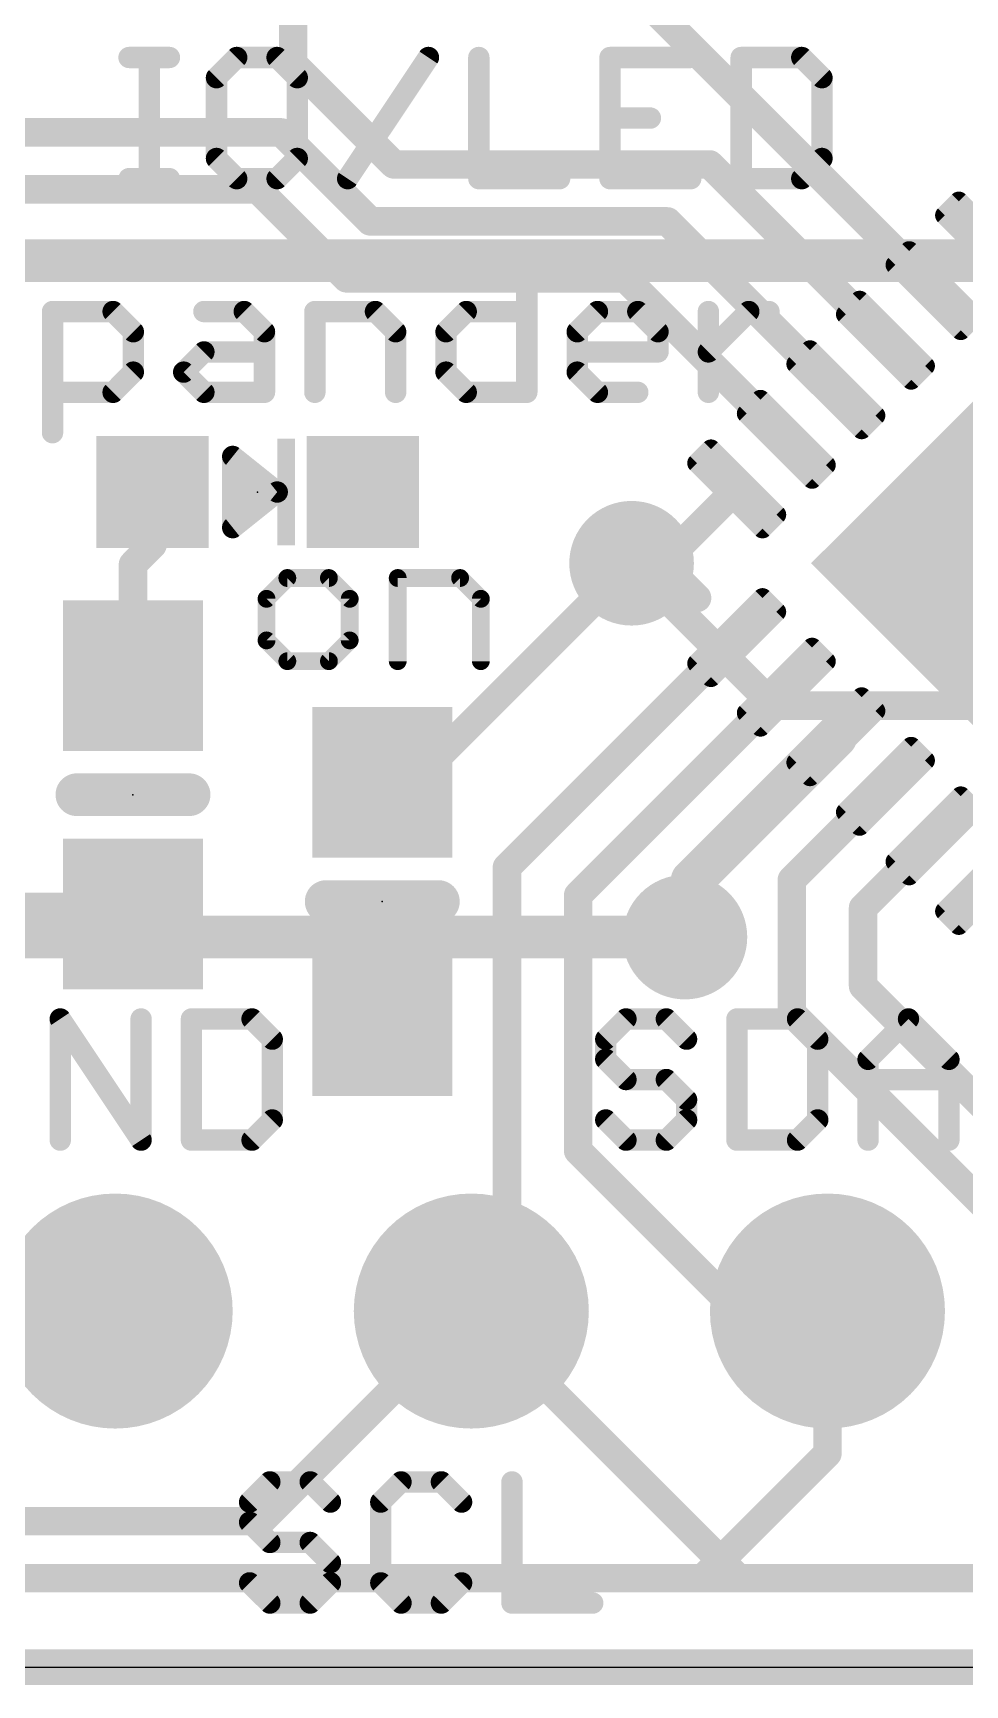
# Model space of a CAD drawing. Extents: x -0.1 to 38.2, y -0.1 to 17.9.
# Drawn here: x 8.3 to 14.95, y -0.13 to 11.66 of the extents above; entities that cross this region are included whole.
import ezdxf

# ---------------------------------------------------------------- set-up
doc = ezdxf.new("R2010")
doc.units = 0
for name, color, linetype in [('1', 12, 'CONTINUOUS'), ('16', 5, 'CONTINUOUS'), ('17', 110, 'CONTINUOUS'), ('18', 110, 'CONTINUOUS'), ('20', 53, 'CONTINUOUS'), ('21', 40, 'CONTINUOUS'), ('23', 40, 'CONTINUOUS')]:
    doc.layers.add(name, color=color, linetype=linetype)

# ---------------------------------------------------------------- blocks, each defined once
blk = doc.blocks.new('RECT')
blk.add_solid([(-0.5, -0.5), (0.5, -0.5), (-0.5, 0.5), (0.5, 0.5)])
blk = doc.blocks.new('RECT128000X44800R50')
at = {"const_width": 0.07}
blk.add_lwpolyline([(0.365, -0.07), (0.365, 0.07, 0.4142), (0.33, 0.105), (-0.33, 0.105, 0.4142), (-0.365, 0.07), (-0.365, -0.07, 0.4142), (-0.33, -0.105), (0.33, -0.105, 0.4142)], format="xyb", close=True, dxfattribs=at)
blk.add_solid([(-0.3475, -0.0875), (0.3475, -0.0875), (-0.3475, 0.0875), (0.3475, 0.0875)])
blk = doc.blocks.new('ROUNDP')
at = {"const_width": 0.5}
blk.add_lwpolyline([(0, -0.25, 1), (0, 0.25, 1), (0, -0.25)], format="xyb", dxfattribs=at)
blk = doc.blocks.new('ROUNDV')
at = {"const_width": 0.5}
blk.add_lwpolyline([(0, -0.25, 1), (0, 0.25, 1), (0, -0.25)], format="xyb", dxfattribs=at)

msp = doc.modelspace()

# ---------------------------------------------------------------- linework, layer by layer
at = {"layer": '1'}
for points, const_width in [([(10.16, 13.97), (10.16, 11.4365)], 0.2032), ([(12.7, 11.8557), (14.7371, 9.8185)], 0.2032), ([(10.16, 11.4365), (10.8777, 10.7188)], 0.2032), ([(8.128, 10.9474), (10.0743, 10.9474)], 0.2032), ([(10.0743, 10.9474), (10.7093, 10.3124)], 0.2032), ([(13.1298, 10.7188), (10.8777, 10.7188)], 0.2032), ([(13.1298, 10.7188), (14.3836, 9.465)], 0.2032), ([(6.8925, 10.541), (9.906, 10.541)], 0.2032), ([(9.906, 10.541), (10.541, 9.906)], 0.2032), ([(12.829, 10.3124), (10.7093, 10.3124)], 0.2032), ([(14.03, 9.1114), (12.829, 10.3124)], 0.2032), ([(10.541, 9.906), (12.5283, 9.906)], 0.2032), ([(12.5283, 9.906), (13.6765, 8.7579)], 0.2032), ([(13.3229, 8.4043), (12.7926, 7.874)], 0.2032), ([(9.156, 8.382), (9.156, 8.0042)], 0.2032), ([(9.156, 8.0042), (9.017, 7.8652)], 0.2032), ([(9.017, 7.073), (9.017, 7.8652)], 0.2032), ([(12.573, 7.874), (11.01, 6.311)], 0.2032), ([(12.7926, 7.874), (12.573, 7.874)], 0.2032), ([(13.3229, 7.3437), (11.684, 5.7048)], 0.2032), ([(13.6765, 6.9901), (12.192, 5.5057)], 0.2032), ([(14.03, 6.6366), (13.0048, 5.6114)], 0.3048), ([(10.795, 6.311), (11.01, 6.311)], 0.2032), ([(14.3836, 6.283), (13.716, 5.6154)], 0.2032), ([(14.7371, 5.9295), (14.224, 5.4163)], 0.2032), ([(11.684, 5.7048), (11.684, 2.794)], 0.2032), ([(13.0048, 5.6114), (13.0048, 5.2588)], 0.3048), ([(13.716, 5.6154), (13.716, 4.6645)], 0.2032), ([(12.192, 5.5057), (12.192, 3.683)], 0.2032), ([(9.017, 5.373), (8.089, 5.373)], 0.3048), ([(14.224, 5.4163), (14.224, 4.8582)], 0.2032), ([(12.9535, 5.2075), (13.0048, 5.2588)], 0.3048), ([(14.224, 4.8582), (15.3992, 3.683)], 0.2032), ([(13.716, 4.6645), (15.8405, 2.54)], 0.2032), ([(13.335, 2.54), (12.192, 3.683)], 0.2032), ([(11.684, 2.794), (11.43, 2.54)], 0.2032), ([(9.9314, 1.0414), (11.43, 2.54)], 0.2032), ([(13.335, 2.54), (13.97, 2.54)], 0.2032), ([(13.97, 1.524), (13.97, 2.54)], 0.2032), ([(13.081, 0.635), (13.97, 1.524)], 0.2032), ([(9.9314, 1.0414), (6.1373, 1.0414)], 0.2032), ([(5.969, 0.635), (13.081, 0.635)], 0.2032), ([(13.081, 0.635), (31.877, 0.635)], 0.2032), ([(38.1, 0), (0, 0)], 0.254)]:
    msp.add_lwpolyline(points, dxfattribs=dict(at, const_width=const_width))
for points, const_width in [([(10.1959, 11.4724, 1), (10.1241, 11.4006)], 0.1016), ([(10.1092, 11.4365, 1), (10.2108, 11.4365)], 0.1016), ([(10.1103, 10.9833, 1), (10.0384, 10.9115)], 0.1016), ([(10.0743, 10.8966, 1), (10.0743, 10.9982)], 0.1016), ([(10.8777, 10.7696, 1), (10.8777, 10.668)], 0.1016), ([(10.8418, 10.6829, 1), (10.9136, 10.7547)], 0.1016), ([(13.1657, 10.7547, 1), (13.0938, 10.6829)], 0.1016), ([(13.1298, 10.668, 1), (13.1298, 10.7696)], 0.1016), ([(9.9419, 10.5769, 1), (9.8701, 10.5051)], 0.1016), ([(9.906, 10.4902, 1), (9.906, 10.5918)], 0.1016), ([(10.7093, 10.3632, 1), (10.7093, 10.2616)], 0.1016), ([(10.6734, 10.2765, 1), (10.7453, 10.3483)], 0.1016), ([(12.865, 10.3483, 1), (12.7931, 10.2765)], 0.1016), ([(12.829, 10.2616, 1), (12.829, 10.3632)], 0.1016), ([(10.541, 9.9568, 1), (10.541, 9.8552)], 0.1016), ([(10.5051, 9.8701, 1), (10.5769, 9.9419)], 0.1016), ([(12.5643, 9.9419, 1), (12.4924, 9.8701)], 0.1016), ([(12.5283, 9.8552, 1), (12.5283, 9.9568)], 0.1016), ([(14.7012, 9.7826, 1), (14.773, 9.8545)], 0.1016), ([(14.3476, 9.4291, 1), (14.4195, 9.5009)], 0.1016), ([(13.9941, 9.0755, 1), (14.0659, 9.1474)], 0.1016), ([(13.6405, 8.722, 1), (13.7124, 8.7938)], 0.1016), ([(13.3588, 8.3684, 1), (13.287, 8.4402)], 0.1016), ([(9.2068, 8.382, 1), (9.1052, 8.382)], 0.1016), ([(9.1052, 8.0042, 1), (9.2068, 8.0042)], 0.1016), ([(9.1919, 7.9683, 1), (9.1201, 8.0401)], 0.1016), ([(9.0678, 7.8652, 1), (8.9662, 7.8652)], 0.1016), ([(8.9811, 7.9011, 1), (9.0529, 7.8293)], 0.1016), ([(12.573, 7.9248, 1), (12.573, 7.8232)], 0.1016), ([(12.6089, 7.8381, 1), (12.5371, 7.9099)], 0.1016), ([(12.7567, 7.9099, 1), (12.8285, 7.8381)], 0.1016), ([(12.7926, 7.8232, 1), (12.7926, 7.9248)], 0.1016), ([(13.3588, 7.3077, 1), (13.287, 7.3796)], 0.1016), ([(8.9662, 7.073, 1), (9.0678, 7.073)], 0.1016), ([(13.7124, 6.9542, 1), (13.6405, 7.026)], 0.1016), ([(14.0839, 6.5827, 1), (13.9761, 6.6904)], 0.1524), ([(10.795, 6.3618, 1), (10.795, 6.2602)], 0.1016), ([(10.9741, 6.3469, 1), (11.0459, 6.2751)], 0.1016), ([(11.01, 6.2602, 1), (11.01, 6.3618)], 0.1016), ([(14.4195, 6.2471, 1), (14.3476, 6.3189)], 0.1016), ([(14.773, 5.8935, 1), (14.7012, 5.9654)], 0.1016), ([(11.7348, 5.7048, 1), (11.6332, 5.7048)], 0.1016), ([(11.6481, 5.7407, 1), (11.7199, 5.6688)], 0.1016), ([(13.081, 5.6114, 1), (12.9286, 5.6114)], 0.1524), ([(12.9509, 5.6652, 1), (13.0587, 5.5575)], 0.1524), ([(13.7668, 5.6154, 1), (13.6652, 5.6154)], 0.1016), ([(13.6801, 5.6514, 1), (13.7519, 5.5795)], 0.1016), ([(12.2428, 5.5057, 1), (12.1412, 5.5057)], 0.1016), ([(12.1561, 5.5416, 1), (12.2279, 5.4697)], 0.1016), ([(9.017, 5.2968, 1), (9.017, 5.4492)], 0.1524), ([(14.2748, 5.4163, 1), (14.1732, 5.4163)], 0.1016), ([(14.1881, 5.4523, 1), (14.2599, 5.3804)], 0.1016), ([(12.8996, 5.2614, 1), (13.0074, 5.1536)], 0.1524), ([(12.9286, 5.2588, 1), (13.081, 5.2588)], 0.1524), ([(13.0587, 5.2049, 1), (12.9509, 5.3127)], 0.1524), ([(14.2599, 4.8941, 1), (14.1881, 4.8223)], 0.1016), ([(14.1732, 4.8582, 1), (14.2748, 4.8582)], 0.1016), ([(13.7519, 4.7004, 1), (13.6801, 4.6285)], 0.1016), ([(13.6652, 4.6645, 1), (13.7668, 4.6645)], 0.1016), ([(12.2279, 3.7189, 1), (12.1561, 3.6471)], 0.1016), ([(12.1412, 3.683, 1), (12.2428, 3.683)], 0.1016), ([(11.6332, 2.794, 1), (11.7348, 2.794)], 0.1016), ([(11.7199, 2.7581, 1), (11.6481, 2.8299)], 0.1016), ([(11.3941, 2.5759, 1), (11.4659, 2.5041)], 0.1016), ([(11.4659, 2.5041, 1), (11.3941, 2.5759)], 0.1016), ([(13.335, 2.5908, 1), (13.335, 2.4892)], 0.1016), ([(13.2991, 2.5041, 1), (13.3709, 2.5759)], 0.1016), ([(14.0208, 2.54, 1), (13.9192, 2.54)], 0.1016), ([(13.97, 2.4892, 1), (13.97, 2.5908)], 0.1016), ([(13.9192, 1.524, 1), (14.0208, 1.524)], 0.1016), ([(14.0059, 1.4881, 1), (13.9341, 1.5599)], 0.1016), ([(9.8955, 1.0773, 1), (9.9673, 1.0055)], 0.1016), ([(9.9314, 0.9906, 1), (9.9314, 1.0922)], 0.1016), ([(13.081, 0.6858, 1), (13.081, 0.5842)], 0.1016), ([(13.0451, 0.6709, 1), (13.1169, 0.5991)], 0.1016), ([(13.081, 0.5842, 1), (13.081, 0.6858)], 0.1016)]:
    msp.add_lwpolyline(points, format="xyb", dxfattribs=dict(at, const_width=const_width))
at = {"layer": '16'}
for points, const_width in [([(22.86, 10.033), (6.35, 10.033)], 0.3048), ([(12.573, 7.874), (13.589, 6.858)], 0.2032), ([(18.796, 6.858), (13.589, 6.858)], 0.2032), ([(12.9535, 5.2075), (6.4765, 5.2075)], 0.3048), ([(11.43, 2.54), (13.335, 0.635)], 0.2032), ([(13.335, 0.635), (31.877, 0.635)], 0.2032), ([(38.1, 0), (0, 0)], 0.254)]:
    msp.add_lwpolyline(points, dxfattribs=dict(at, const_width=const_width))
for points, const_width in [([(12.6089, 7.9099, 1), (12.5371, 7.8381)], 0.1016), ([(13.589, 6.9088, 1), (13.589, 6.8072)], 0.1016), ([(13.5531, 6.8221, 1), (13.6249, 6.8939)], 0.1016), ([(12.9535, 5.1313, 1), (12.9535, 5.2837)], 0.1524), ([(11.4659, 2.5759, 1), (11.3941, 2.5041)], 0.1016), ([(13.335, 0.6858, 1), (13.335, 0.5842)], 0.1016), ([(13.2991, 0.5991, 1), (13.3709, 0.6709)], 0.1016)]:
    msp.add_lwpolyline(points, format="xyb", dxfattribs=dict(at, const_width=const_width))
at = {"layer": '20'}
msp.add_line((2.54, 0), (35.56, 0), dxfattribs=at)
at = {"layer": '21'}
for points, const_width in [([(8.9888, 11.4815), (9.277, 11.4815)], 0.1524), ([(9.1329, 10.6172), (9.1329, 11.4815)], 0.1524), ([(9.7566, 11.4815), (9.6125, 11.3375)], 0.1524), ([(10.0447, 11.4815), (9.7566, 11.4815)], 0.1524), ([(10.1887, 11.3375), (10.0447, 11.4815)], 0.1524), ([(10.548, 10.6172), (11.1243, 11.4815)], 0.1524), ([(11.4836, 11.4815), (11.4836, 10.6172)], 0.1524), ([(12.9953, 11.4815), (12.4191, 11.4815)], 0.1524), ([(12.4191, 11.4815), (12.4191, 10.6172)], 0.1524), ([(13.3546, 11.4815), (13.3546, 10.6172)], 0.1524), ([(13.7868, 11.4815), (13.3546, 11.4815)], 0.1524), ([(13.9308, 11.3375), (13.7868, 11.4815)], 0.1524), ([(9.6125, 11.3375), (9.6125, 10.7613)], 0.1524), ([(10.1887, 10.7613), (10.1887, 11.3375)], 0.1524), ([(13.9308, 10.7613), (13.9308, 11.3375)], 0.1524), ([(12.4191, 11.0494), (12.7072, 11.0494)], 0.1524), ([(9.6125, 10.7613), (9.7566, 10.6172)], 0.1524), ([(10.0447, 10.6172), (10.1887, 10.7613)], 0.1524), ([(13.7868, 10.6172), (13.9308, 10.7613)], 0.1524), ([(8.9888, 10.6172), (9.277, 10.6172)], 0.1524), ([(9.7566, 10.6172), (10.0447, 10.6172)], 0.1524), ([(11.4836, 10.6172), (12.0598, 10.6172)], 0.1524), ([(12.4191, 10.6172), (12.9953, 10.6172)], 0.1524), ([(13.3546, 10.6172), (13.7868, 10.6172)], 0.1524), ([(11.8259, 9.9575), (11.8259, 9.0932)], 0.1524), ([(8.4431, 8.8051), (8.4431, 9.6694)], 0.1524), ([(8.4431, 9.6694), (8.8753, 9.6694)], 0.1524), ([(8.8753, 9.6694), (9.0193, 9.5254)], 0.1524), ([(9.5227, 9.6694), (9.8108, 9.6694)], 0.1524), ([(9.8108, 9.6694), (9.9549, 9.5254)], 0.1524), ([(10.3142, 9.0932), (10.3142, 9.6694)], 0.1524), ([(10.3142, 9.6694), (10.7463, 9.6694)], 0.1524), ([(10.7463, 9.6694), (10.8904, 9.5254)], 0.1524), ([(11.2497, 9.5254), (11.3937, 9.6694)], 0.1524), ([(11.3937, 9.6694), (11.8259, 9.6694)], 0.1524), ([(12.1852, 9.5254), (12.3293, 9.6694)], 0.1524), ([(12.3293, 9.6694), (12.6174, 9.6694)], 0.1524), ([(12.6174, 9.6694), (12.7614, 9.5254)], 0.1524), ([(13.1207, 9.0932), (13.1207, 9.6694)], 0.1524), ([(13.1207, 9.3813), (13.4088, 9.6694)], 0.1524), ([(13.4088, 9.6694), (13.5529, 9.6694)], 0.1524), ([(9.0193, 9.5254), (9.0193, 9.2373)], 0.1524), ([(9.9549, 9.5254), (9.9549, 9.0932)], 0.1524), ([(10.8904, 9.5254), (10.8904, 9.0932)], 0.1524), ([(11.2497, 9.2373), (11.2497, 9.5254)], 0.1524), ([(12.1852, 9.2373), (12.1852, 9.5254)], 0.1524), ([(12.7614, 9.5254), (12.7614, 9.3813)], 0.1524), ([(9.3786, 9.2373), (9.5227, 9.3813)], 0.1524), ([(9.5227, 9.3813), (9.9549, 9.3813)], 0.1524), ([(12.7614, 9.3813), (12.1852, 9.3813)], 0.1524), ([(9.0193, 9.2373), (8.8753, 9.0932)], 0.1524), ([(9.5227, 9.0932), (9.3786, 9.2373)], 0.1524), ([(11.3937, 9.0932), (11.2497, 9.2373)], 0.1524), ([(12.3293, 9.0932), (12.1852, 9.2373)], 0.1524), ([(8.8753, 9.0932), (8.4431, 9.0932)], 0.1524), ([(9.9549, 9.0932), (9.5227, 9.0932)], 0.1524), ([(11.8259, 9.0932), (11.3937, 9.0932)], 0.1524), ([(12.6174, 9.0932), (12.3293, 9.0932)], 0.1524), ([(10.0457, 8.382), (9.7282, 8.636)], 0.1524), ([(9.7282, 8.636), (9.7282, 8.128)], 0.1524), ([(9.7282, 8.5344), (9.8552, 8.5344)], 0.1524), ([(9.7282, 8.128), (10.0457, 8.382)], 0.1524), ([(9.7282, 8.382), (10.0457, 8.382)], 0.1524), ([(9.7282, 8.2296), (9.8552, 8.2296)], 0.1524), ([(13.0401, 8.1215), (12.7926, 7.874)], 0.2032), ([(12.7926, 7.874), (13.0401, 7.6265)], 0.2032), ([(10.1178, 7.7687), (9.9695, 7.6204)], 0.127), ([(10.4144, 7.7687), (10.1178, 7.7687)], 0.127), ([(10.5627, 7.6204), (10.4144, 7.7687)], 0.127), ([(10.905, 7.1755), (10.905, 7.7687)], 0.127), ([(10.905, 7.7687), (11.3499, 7.7687)], 0.127), ([(11.3499, 7.7687), (11.4982, 7.6204)], 0.127), ([(9.9695, 7.6204), (9.9695, 7.3238)], 0.127), ([(10.5627, 7.3238), (10.5627, 7.6204)], 0.127), ([(11.4982, 7.6204), (11.4982, 7.1755)], 0.127), ([(9.9695, 7.3238), (10.1178, 7.1755)], 0.127), ([(10.4144, 7.1755), (10.5627, 7.3238)], 0.127), ([(10.1178, 7.1755), (10.4144, 7.1755)], 0.127), ([(8.617, 6.223), (9.417, 6.223)], 0.3048), ([(11.195, 5.461), (10.395, 5.461)], 0.3048), ([(8.4984, 3.7592), (8.4984, 4.6235)], 0.1524), ([(8.4984, 4.6235), (9.0747, 3.7592)], 0.1524), ([(9.0747, 3.7592), (9.0747, 4.6235)], 0.1524), ([(9.434, 4.6235), (9.434, 3.7592)], 0.1524), ([(9.8661, 4.6235), (9.434, 4.6235)], 0.1524), ([(10.0102, 4.4795), (9.8661, 4.6235)], 0.1524), ([(12.533, 4.6235), (12.3889, 4.4795)], 0.1524), ([(12.8211, 4.6235), (12.533, 4.6235)], 0.1524), ([(12.9651, 4.4795), (12.8211, 4.6235)], 0.1524), ([(13.3244, 4.6235), (13.3244, 3.7592)], 0.1524), ([(13.7566, 4.6235), (13.3244, 4.6235)], 0.1524), ([(13.9007, 4.4795), (13.7566, 4.6235)], 0.1524), ([(14.26, 4.3354), (14.5481, 4.6235)], 0.1524), ([(14.5481, 4.6235), (14.8362, 4.3354)], 0.1524), ([(10.0102, 3.9033), (10.0102, 4.4795)], 0.1524), ([(12.3889, 4.4795), (12.3889, 4.3354)], 0.1524), ([(13.9007, 3.9033), (13.9007, 4.4795)], 0.1524), ([(12.3889, 4.3354), (12.533, 4.1914)], 0.1524), ([(14.26, 3.7592), (14.26, 4.3354)], 0.1524), ([(14.8362, 4.3354), (14.8362, 3.7592)], 0.1524), ([(12.533, 4.1914), (12.8211, 4.1914)], 0.1524), ([(12.8211, 4.1914), (12.9651, 4.0473)], 0.1524), ([(14.26, 4.1914), (14.8362, 4.1914)], 0.1524), ([(12.9651, 4.0473), (12.9651, 3.9033)], 0.1524), ([(9.8661, 3.7592), (10.0102, 3.9033)], 0.1524), ([(12.533, 3.7592), (12.3889, 3.9033)], 0.1524), ([(12.9651, 3.9033), (12.8211, 3.7592)], 0.1524), ([(13.7566, 3.7592), (13.9007, 3.9033)], 0.1524), ([(9.434, 3.7592), (9.8661, 3.7592)], 0.1524), ([(12.8211, 3.7592), (12.533, 3.7592)], 0.1524), ([(13.3244, 3.7592), (13.7566, 3.7592)], 0.1524), ([(9.993, 1.3215), (9.8489, 1.1775)], 0.1524), ([(10.2811, 1.3215), (9.993, 1.3215)], 0.1524), ([(10.4251, 1.1775), (10.2811, 1.3215)], 0.1524), ([(10.9285, 1.3215), (10.7844, 1.1775)], 0.1524), ([(11.2166, 1.3215), (10.9285, 1.3215)], 0.1524), ([(11.3607, 1.1775), (11.2166, 1.3215)], 0.1524), ([(11.72, 1.3215), (11.72, 0.4572)], 0.1524), ([(9.8489, 1.1775), (9.8489, 1.0334)], 0.1524), ([(10.7844, 1.1775), (10.7844, 0.6013)], 0.1524), ([(9.8489, 1.0334), (9.993, 0.8894)], 0.1524), ([(9.993, 0.8894), (10.2811, 0.8894)], 0.1524), ([(10.2811, 0.8894), (10.4251, 0.7453)], 0.1524), ([(10.4251, 0.7453), (10.4251, 0.6013)], 0.1524), ([(9.993, 0.4572), (9.8489, 0.6013)], 0.1524), ([(10.4251, 0.6013), (10.2811, 0.4572)], 0.1524), ([(10.7844, 0.6013), (10.9285, 0.4572)], 0.1524), ([(11.2166, 0.4572), (11.3607, 0.6013)], 0.1524), ([(10.2811, 0.4572), (9.993, 0.4572)], 0.1524), ([(10.9285, 0.4572), (11.2166, 0.4572)], 0.1524), ([(11.72, 0.4572), (12.2962, 0.4572)], 0.1524)]:
    msp.add_lwpolyline(points, dxfattribs=dict(at, const_width=const_width))
for points, const_width in [([(8.9888, 11.5196, 1), (8.9888, 11.4434)], 0.0762), ([(9.171, 11.4815, 1), (9.0948, 11.4815)], 0.0762), ([(9.277, 11.4434, 1), (9.277, 11.5196)], 0.0762), ([(9.7566, 11.5196, 1), (9.7566, 11.4434)], 0.0762), ([(9.7835, 11.4546, 1), (9.7296, 11.5085)], 0.0762), ([(10.0716, 11.5085, 1), (10.0177, 11.4546)], 0.0762), ([(10.0447, 11.4434, 1), (10.0447, 11.5196)], 0.0762), ([(11.156, 11.4604, 1), (11.0926, 11.5027)], 0.0762), ([(11.5217, 11.4815, 1), (11.4455, 11.4815)], 0.0762), ([(12.4191, 11.5196, 1), (12.4191, 11.4434)], 0.0762), ([(12.4572, 11.4815, 1), (12.381, 11.4815)], 0.0762), ([(12.9953, 11.4434, 1), (12.9953, 11.5196)], 0.0762), ([(13.3927, 11.4815, 1), (13.3165, 11.4815)], 0.0762), ([(13.3546, 11.5196, 1), (13.3546, 11.4434)], 0.0762), ([(13.8137, 11.5085, 1), (13.7598, 11.4546)], 0.0762), ([(13.7868, 11.4434, 1), (13.7868, 11.5196)], 0.0762), ([(9.6506, 11.3375, 1), (9.5744, 11.3375)], 0.0762), ([(9.5856, 11.3644, 1), (9.6395, 11.3105)], 0.0762), ([(10.2268, 11.3375, 1), (10.1506, 11.3375)], 0.0762), ([(10.1618, 11.3105, 1), (10.2157, 11.3644)], 0.0762), ([(13.9689, 11.3375, 1), (13.8927, 11.3375)], 0.0762), ([(13.9039, 11.3105, 1), (13.9578, 11.3644)], 0.0762), ([(12.4191, 11.0875, 1), (12.4191, 11.0113)], 0.0762), ([(12.7072, 11.0113, 1), (12.7072, 11.0875)], 0.0762), ([(9.6395, 10.7882, 1), (9.5856, 10.7343)], 0.0762), ([(9.5744, 10.7613, 1), (9.6506, 10.7613)], 0.0762), ([(10.1506, 10.7613, 1), (10.2268, 10.7613)], 0.0762), ([(10.2157, 10.7343, 1), (10.1618, 10.7882)], 0.0762), ([(13.8927, 10.7613, 1), (13.9689, 10.7613)], 0.0762), ([(13.9578, 10.7343, 1), (13.9039, 10.7882)], 0.0762), ([(8.9888, 10.6553, 1), (8.9888, 10.5791)], 0.0762), ([(9.0948, 10.6172, 1), (9.171, 10.6172)], 0.0762), ([(9.277, 10.5791, 1), (9.277, 10.6553)], 0.0762), ([(9.7566, 10.6553, 1), (9.7566, 10.5791)], 0.0762), ([(9.7296, 10.5903, 1), (9.7835, 10.6441)], 0.0762), ([(10.0177, 10.6441, 1), (10.0716, 10.5903)], 0.0762), ([(10.0447, 10.5791, 1), (10.0447, 10.6553)], 0.0762), ([(10.5163, 10.6383, 1), (10.5797, 10.5961)], 0.0762), ([(11.4836, 10.6553, 1), (11.4836, 10.5791)], 0.0762), ([(11.4455, 10.6172, 1), (11.5217, 10.6172)], 0.0762), ([(12.0598, 10.5791, 1), (12.0598, 10.6553)], 0.0762), ([(12.4191, 10.6553, 1), (12.4191, 10.5791)], 0.0762), ([(12.381, 10.6172, 1), (12.4572, 10.6172)], 0.0762), ([(12.9953, 10.5791, 1), (12.9953, 10.6553)], 0.0762), ([(13.3546, 10.6553, 1), (13.3546, 10.5791)], 0.0762), ([(13.3165, 10.6172, 1), (13.3927, 10.6172)], 0.0762), ([(13.7598, 10.6441, 1), (13.8137, 10.5903)], 0.0762), ([(13.7868, 10.5791, 1), (13.7868, 10.6553)], 0.0762), ([(11.864, 9.9575, 1), (11.7878, 9.9575)], 0.0762), ([(8.4812, 9.6694, 1), (8.405, 9.6694)], 0.0762), ([(8.4431, 9.7075, 1), (8.4431, 9.6313)], 0.0762), ([(8.9022, 9.6964, 1), (8.8483, 9.6425)], 0.0762), ([(8.8753, 9.6313, 1), (8.8753, 9.7075)], 0.0762), ([(9.5227, 9.7075, 1), (9.5227, 9.6313)], 0.0762), ([(9.8378, 9.6964, 1), (9.7839, 9.6425)], 0.0762), ([(9.8108, 9.6313, 1), (9.8108, 9.7075)], 0.0762), ([(10.3523, 9.6694, 1), (10.2761, 9.6694)], 0.0762), ([(10.3142, 9.7075, 1), (10.3142, 9.6313)], 0.0762), ([(10.7733, 9.6964, 1), (10.7194, 9.6425)], 0.0762), ([(10.7463, 9.6313, 1), (10.7463, 9.7075)], 0.0762), ([(11.3937, 9.7075, 1), (11.3937, 9.6313)], 0.0762), ([(11.4207, 9.6425, 1), (11.3668, 9.6964)], 0.0762), ([(11.8259, 9.6313, 1), (11.8259, 9.7075)], 0.0762), ([(12.3293, 9.7075, 1), (12.3293, 9.6313)], 0.0762), ([(12.3562, 9.6425, 1), (12.3023, 9.6964)], 0.0762), ([(12.6443, 9.6964, 1), (12.5904, 9.6425)], 0.0762), ([(12.6174, 9.6313, 1), (12.6174, 9.7075)], 0.0762), ([(13.1588, 9.6694, 1), (13.0826, 9.6694)], 0.0762), ([(13.4088, 9.7075, 1), (13.4088, 9.6313)], 0.0762), ([(13.4358, 9.6425, 1), (13.3819, 9.6964)], 0.0762), ([(13.5529, 9.6313, 1), (13.5529, 9.7075)], 0.0762), ([(9.0574, 9.5254, 1), (8.9812, 9.5254)], 0.0762), ([(8.9924, 9.4984, 1), (9.0463, 9.5523)], 0.0762), ([(9.993, 9.5254, 1), (9.9168, 9.5254)], 0.0762), ([(9.9279, 9.4984, 1), (9.9818, 9.5523)], 0.0762), ([(10.9285, 9.5254, 1), (10.8523, 9.5254)], 0.0762), ([(10.8634, 9.4984, 1), (10.9173, 9.5523)], 0.0762), ([(11.2227, 9.5523, 1), (11.2766, 9.4984)], 0.0762), ([(11.2878, 9.5254, 1), (11.2116, 9.5254)], 0.0762), ([(12.2233, 9.5254, 1), (12.1471, 9.5254)], 0.0762), ([(12.1583, 9.5523, 1), (12.2121, 9.4984)], 0.0762), ([(12.7995, 9.5254, 1), (12.7233, 9.5254)], 0.0762), ([(12.7345, 9.4984, 1), (12.7884, 9.5523)], 0.0762), ([(9.5227, 9.4194, 1), (9.5227, 9.3432)], 0.0762), ([(9.5496, 9.3544, 1), (9.4958, 9.4083)], 0.0762), ([(9.9549, 9.3432, 1), (9.9549, 9.4194)], 0.0762), ([(12.1852, 9.4194, 1), (12.1852, 9.3432)], 0.0762), ([(12.7614, 9.3432, 1), (12.7614, 9.4194)], 0.0762), ([(13.0938, 9.4083, 1), (13.1477, 9.3544)], 0.0762), ([(9.0463, 9.2103, 1), (8.9924, 9.2642)], 0.0762), ([(9.4056, 9.2642, 1), (9.3517, 9.2103)], 0.0762), ([(11.2766, 9.2642, 1), (11.2227, 9.2103)], 0.0762), ([(12.2121, 9.2642, 1), (12.1583, 9.2103)], 0.0762), ([(12.7233, 9.3813, 1), (12.7995, 9.3813)], 0.0762), ([(8.9812, 9.2373, 1), (9.0574, 9.2373)], 0.0762), ([(9.3517, 9.2642, 1), (9.4056, 9.2103)], 0.0762), ([(11.2116, 9.2373, 1), (11.2878, 9.2373)], 0.0762), ([(12.1471, 9.2373, 1), (12.2233, 9.2373)], 0.0762), ([(8.4431, 9.1313, 1), (8.4431, 9.0551)], 0.0762), ([(8.8483, 9.1201, 1), (8.9022, 9.0663)], 0.0762), ([(8.8753, 9.0551, 1), (8.8753, 9.1313)], 0.0762), ([(9.5227, 9.1313, 1), (9.5227, 9.0551)], 0.0762), ([(9.4958, 9.0663, 1), (9.5496, 9.1201)], 0.0762), ([(9.9168, 9.0932, 1), (9.993, 9.0932)], 0.0762), ([(9.9549, 9.0551, 1), (9.9549, 9.1313)], 0.0762), ([(10.2761, 9.0932, 1), (10.3523, 9.0932)], 0.0762), ([(10.8523, 9.0932, 1), (10.9285, 9.0932)], 0.0762), ([(11.3937, 9.1313, 1), (11.3937, 9.0551)], 0.0762), ([(11.3668, 9.0663, 1), (11.4207, 9.1201)], 0.0762), ([(11.7878, 9.0932, 1), (11.864, 9.0932)], 0.0762), ([(11.8259, 9.0551, 1), (11.8259, 9.1313)], 0.0762), ([(12.3293, 9.1313, 1), (12.3293, 9.0551)], 0.0762), ([(12.3023, 9.0663, 1), (12.3562, 9.1201)], 0.0762), ([(12.6174, 9.0551, 1), (12.6174, 9.1313)], 0.0762), ([(13.0826, 9.0932, 1), (13.1588, 9.0932)], 0.0762), ([(8.405, 8.8051, 1), (8.4812, 8.8051)], 0.0762), ([(9.752, 8.6658, 1), (9.7044, 8.6062)], 0.0762), ([(9.7663, 8.636, 1), (9.6901, 8.636)], 0.0762), ([(9.7282, 8.5725, 1), (9.7282, 8.4963)], 0.0762), ([(9.8552, 8.4963, 1), (9.8552, 8.5725)], 0.0762), ([(9.7282, 8.4201, 1), (9.7282, 8.3439)], 0.0762), ([(10.0695, 8.3522, 1), (10.0219, 8.4118)], 0.0762), ([(10.0219, 8.3522, 1), (10.0695, 8.4118)], 0.0762), ([(10.0457, 8.3439, 1), (10.0457, 8.4201)], 0.0762), ([(9.7282, 8.2677, 1), (9.7282, 8.1915)], 0.0762), ([(9.8552, 8.1915, 1), (9.8552, 8.2677)], 0.0762), ([(9.7044, 8.1578, 1), (9.752, 8.0982)], 0.0762), ([(9.6901, 8.128, 1), (9.7663, 8.128)], 0.0762), ([(13.076, 8.0856, 1), (13.0041, 8.1574)], 0.1016), ([(12.8285, 7.9099, 1), (12.7567, 7.8381)], 0.1016), ([(12.7567, 7.9099, 1), (12.8285, 7.8381)], 0.1016), ([(10.1178, 7.8004, 1), (10.1178, 7.7369)], 0.0635), ([(10.1402, 7.7462, 1), (10.0953, 7.7911)], 0.0635), ([(10.4368, 7.7911, 1), (10.3919, 7.7462)], 0.0635), ([(10.4144, 7.7369, 1), (10.4144, 7.8004)], 0.0635), ([(10.9368, 7.7687, 1), (10.8733, 7.7687)], 0.0635), ([(10.905, 7.8004, 1), (10.905, 7.7369)], 0.0635), ([(11.3723, 7.7911, 1), (11.3274, 7.7462)], 0.0635), ([(11.3499, 7.7369, 1), (11.3499, 7.8004)], 0.0635), ([(10.0013, 7.6204, 1), (9.9377, 7.6204)], 0.0635), ([(9.947, 7.6428, 1), (9.992, 7.5979)], 0.0635), ([(10.5944, 7.6204, 1), (10.5309, 7.6204)], 0.0635), ([(10.5402, 7.5979, 1), (10.5851, 7.6428)], 0.0635), ([(11.5299, 7.6204, 1), (11.4664, 7.6204)], 0.0635), ([(11.4757, 7.5979, 1), (11.5206, 7.6428)], 0.0635), ([(13.0041, 7.5906, 1), (13.076, 7.6624)], 0.1016), ([(9.9377, 7.3238, 1), (10.0013, 7.3238)], 0.0635), ([(9.992, 7.3462, 1), (9.947, 7.3013)], 0.0635), ([(10.5309, 7.3238, 1), (10.5944, 7.3238)], 0.0635), ([(10.5851, 7.3013, 1), (10.5402, 7.3462)], 0.0635), ([(10.1178, 7.2073, 1), (10.1178, 7.1438)], 0.0635), ([(10.0953, 7.153, 1), (10.1402, 7.198)], 0.0635), ([(10.3919, 7.198, 1), (10.4368, 7.153)], 0.0635), ([(10.4144, 7.1438, 1), (10.4144, 7.2073)], 0.0635), ([(10.8733, 7.1755, 1), (10.9368, 7.1755)], 0.0635), ([(11.4664, 7.1755, 1), (11.5299, 7.1755)], 0.0635), ([(8.617, 6.2992, 1), (8.617, 6.1468)], 0.1524), ([(9.417, 6.1468, 1), (9.417, 6.2992)], 0.1524), ([(10.395, 5.5372, 1), (10.395, 5.3848)], 0.1524), ([(11.195, 5.3848, 1), (11.195, 5.5372)], 0.1524), ([(8.5301, 4.6447, 1), (8.4667, 4.6024)], 0.0762), ([(8.5365, 4.6235, 1), (8.4603, 4.6235)], 0.0762), ([(9.1128, 4.6235, 1), (9.0366, 4.6235)], 0.0762), ([(9.4721, 4.6235, 1), (9.3959, 4.6235)], 0.0762), ([(9.434, 4.6616, 1), (9.434, 4.5854)], 0.0762), ([(9.8931, 4.6505, 1), (9.8392, 4.5966)], 0.0762), ([(9.8661, 4.5854, 1), (9.8661, 4.6616)], 0.0762), ([(12.533, 4.6616, 1), (12.533, 4.5854)], 0.0762), ([(12.5599, 4.5966, 1), (12.506, 4.6505)], 0.0762), ([(12.848, 4.6505, 1), (12.7941, 4.5966)], 0.0762), ([(12.8211, 4.5854, 1), (12.8211, 4.6616)], 0.0762), ([(13.3625, 4.6235, 1), (13.2863, 4.6235)], 0.0762), ([(13.3244, 4.6616, 1), (13.3244, 4.5854)], 0.0762), ([(13.7836, 4.6505, 1), (13.7297, 4.5966)], 0.0762), ([(13.7566, 4.5854, 1), (13.7566, 4.6616)], 0.0762), ([(14.575, 4.6505, 1), (14.5211, 4.5966)], 0.0762), ([(14.575, 4.5966, 1), (14.5211, 4.6505)], 0.0762), ([(10.0483, 4.4795, 1), (9.9721, 4.4795)], 0.0762), ([(9.9832, 4.4525, 1), (10.0371, 4.5064)], 0.0762), ([(12.427, 4.4795, 1), (12.3508, 4.4795)], 0.0762), ([(12.362, 4.5064, 1), (12.4159, 4.4525)], 0.0762), ([(12.9382, 4.4525, 1), (12.9921, 4.5064)], 0.0762), ([(13.9388, 4.4795, 1), (13.8626, 4.4795)], 0.0762), ([(13.8737, 4.4525, 1), (13.9276, 4.5064)], 0.0762), ([(12.4159, 4.3624, 1), (12.362, 4.3085)], 0.0762), ([(12.3508, 4.3354, 1), (12.427, 4.3354)], 0.0762), ([(14.233, 4.3624, 1), (14.2869, 4.3085)], 0.0762), ([(14.2981, 4.3354, 1), (14.2219, 4.3354)], 0.0762), ([(14.8743, 4.3354, 1), (14.7981, 4.3354)], 0.0762), ([(14.8092, 4.3085, 1), (14.8631, 4.3624)], 0.0762), ([(12.533, 4.2295, 1), (12.533, 4.1533)], 0.0762), ([(12.506, 4.1644, 1), (12.5599, 4.2183)], 0.0762), ([(12.848, 4.2183, 1), (12.7941, 4.1644)], 0.0762), ([(12.8211, 4.1533, 1), (12.8211, 4.2295)], 0.0762), ([(14.26, 4.2295, 1), (14.26, 4.1533)], 0.0762), ([(14.8362, 4.1533, 1), (14.8362, 4.2295)], 0.0762), ([(13.0032, 4.0473, 1), (12.927, 4.0473)], 0.0762), ([(12.9382, 4.0204, 1), (12.9921, 4.0743)], 0.0762), ([(9.9721, 3.9033, 1), (10.0483, 3.9033)], 0.0762), ([(10.0371, 3.8763, 1), (9.9832, 3.9302)], 0.0762), ([(12.4159, 3.9302, 1), (12.362, 3.8763)], 0.0762), ([(12.927, 3.9033, 1), (13.0032, 3.9033)], 0.0762), ([(12.9921, 3.8763, 1), (12.9382, 3.9302)], 0.0762), ([(13.8626, 3.9033, 1), (13.9388, 3.9033)], 0.0762), ([(13.9276, 3.8763, 1), (13.8737, 3.9302)], 0.0762), ([(8.4603, 3.7592, 1), (8.5365, 3.7592)], 0.0762), ([(9.0366, 3.7592, 1), (9.1128, 3.7592)], 0.0762), ([(9.043, 3.7381, 1), (9.1064, 3.7803)], 0.0762), ([(9.434, 3.7973, 1), (9.434, 3.7211)], 0.0762), ([(9.3959, 3.7592, 1), (9.4721, 3.7592)], 0.0762), ([(9.8392, 3.7861, 1), (9.8931, 3.7323)], 0.0762), ([(9.8661, 3.7211, 1), (9.8661, 3.7973)], 0.0762), ([(12.533, 3.7973, 1), (12.533, 3.7211)], 0.0762), ([(12.506, 3.7323, 1), (12.5599, 3.7861)], 0.0762), ([(12.7941, 3.7861, 1), (12.848, 3.7323)], 0.0762), ([(12.8211, 3.7211, 1), (12.8211, 3.7973)], 0.0762), ([(13.3244, 3.7973, 1), (13.3244, 3.7211)], 0.0762), ([(13.2863, 3.7592, 1), (13.3625, 3.7592)], 0.0762), ([(13.7297, 3.7861, 1), (13.7836, 3.7323)], 0.0762), ([(13.7566, 3.7211, 1), (13.7566, 3.7973)], 0.0762), ([(14.2219, 3.7592, 1), (14.2981, 3.7592)], 0.0762), ([(14.7981, 3.7592, 1), (14.8743, 3.7592)], 0.0762), ([(9.993, 1.3596, 1), (9.993, 1.2834)], 0.0762), ([(10.0199, 1.2946, 1), (9.966, 1.3485)], 0.0762), ([(10.308, 1.3485, 1), (10.2541, 1.2946)], 0.0762), ([(10.2811, 1.2834, 1), (10.2811, 1.3596)], 0.0762), ([(10.9285, 1.3596, 1), (10.9285, 1.2834)], 0.0762), ([(10.9554, 1.2946, 1), (10.9016, 1.3485)], 0.0762), ([(11.2436, 1.3485, 1), (11.1897, 1.2946)], 0.0762), ([(11.2166, 1.2834, 1), (11.2166, 1.3596)], 0.0762), ([(11.7581, 1.3215, 1), (11.6819, 1.3215)], 0.0762), ([(9.887, 1.1775, 1), (9.8108, 1.1775)], 0.0762), ([(9.822, 1.2044, 1), (9.8759, 1.1505)], 0.0762), ([(10.3982, 1.1505, 1), (10.4521, 1.2044)], 0.0762), ([(10.8225, 1.1775, 1), (10.7463, 1.1775)], 0.0762), ([(10.7575, 1.2044, 1), (10.8114, 1.1505)], 0.0762), ([(11.3337, 1.1505, 1), (11.3876, 1.2044)], 0.0762), ([(9.8759, 1.0604, 1), (9.822, 1.0065)], 0.0762), ([(9.8108, 1.0334, 1), (9.887, 1.0334)], 0.0762), ([(9.993, 0.9275, 1), (9.993, 0.8513)], 0.0762), ([(9.966, 0.8624, 1), (10.0199, 0.9163)], 0.0762), ([(10.308, 0.9163, 1), (10.2541, 0.8624)], 0.0762), ([(10.2811, 0.8513, 1), (10.2811, 0.9275)], 0.0762), ([(10.4632, 0.7453, 1), (10.387, 0.7453)], 0.0762), ([(10.3982, 0.7184, 1), (10.4521, 0.7723)], 0.0762), ([(9.8759, 0.6282, 1), (9.822, 0.5743)], 0.0762), ([(10.387, 0.6013, 1), (10.4632, 0.6013)], 0.0762), ([(10.4521, 0.5743, 1), (10.3982, 0.6282)], 0.0762), ([(10.8114, 0.6282, 1), (10.7575, 0.5743)], 0.0762), ([(10.7463, 0.6013, 1), (10.8225, 0.6013)], 0.0762), ([(11.3876, 0.5743, 1), (11.3337, 0.6282)], 0.0762), ([(9.993, 0.4953, 1), (9.993, 0.4191)], 0.0762), ([(9.966, 0.4303, 1), (10.0199, 0.4841)], 0.0762), ([(10.2541, 0.4841, 1), (10.308, 0.4303)], 0.0762), ([(10.2811, 0.4191, 1), (10.2811, 0.4953)], 0.0762), ([(10.9285, 0.4953, 1), (10.9285, 0.4191)], 0.0762), ([(10.9016, 0.4303, 1), (10.9554, 0.4841)], 0.0762), ([(11.1897, 0.4841, 1), (11.2436, 0.4303)], 0.0762), ([(11.2166, 0.4191, 1), (11.2166, 0.4953)], 0.0762), ([(11.72, 0.4953, 1), (11.72, 0.4191)], 0.0762), ([(11.6819, 0.4572, 1), (11.7581, 0.4572)], 0.0762), ([(12.2962, 0.4191, 1), (12.2962, 0.4953)], 0.0762)]:
    msp.add_lwpolyline(points, format="xyb", dxfattribs=dict(at, const_width=const_width))
at = {"layer": '23'}
for p in [(9.906, 8.382), (9.017, 6.223), (10.795, 5.461)]:
    msp.add_point(p, dxfattribs=at)

# ---------------------------------------------------------------- block references
at = {"layer": '1'}
for p, rotation in [((15.0907, 10.1721), 135), ((14.7371, 9.8185), 135), ((14.3836, 9.465), 135), ((14.03, 9.1114), 135), ((13.6765, 8.7579), 135), ((13.3229, 8.4043), 135), ((13.3229, 7.3437), 45), ((13.6765, 6.9901), 45), ((14.03, 6.6366), 45), ((14.3836, 6.283), 45), ((14.7371, 5.9295), 45), ((15.0907, 5.5759), 45)]:
    msp.add_blockref('RECT128000X44800R50', p, dxfattribs=dict(at, rotation=rotation))
for p, xscale, yscale, rotation in [((15.621, 7.874), 2.5, 2.5, 135), ((9.156, 8.382), 0.8, 0.8, 270), ((10.656, 8.382), 0.8, 0.8, 270)]:
    msp.add_blockref('RECT', p, dxfattribs=dict(at, xscale=xscale, yscale=yscale, rotation=rotation))
at = {"layer": '1', "xscale": 1.075}
for p, rotation in [((9.017, 7.073), 90), ((10.795, 6.311), 270), ((9.017, 5.373), 90), ((10.795, 4.611), 270)]:
    msp.add_blockref('RECT', p, dxfattribs=dict(at, rotation=rotation))
at = {"layer": '17', "xscale": 1.6764, "yscale": 1.6764, "rotation": 90}
for p in [(8.89, 2.54), (8.89, 2.54), (11.43, 2.54), (11.43, 2.54), (13.97, 2.54), (13.97, 2.54)]:
    msp.add_blockref('ROUNDP', p, dxfattribs=at)
at = {"layer": '18', "xscale": 0.889, "yscale": 0.889}
for p in [(12.573, 7.874), (12.573, 7.874), (12.9535, 5.2075), (12.9535, 5.2075)]:
    msp.add_blockref('ROUNDV', p, dxfattribs=at)
at = {"layer": '21', "xscale": 0.762, "yscale": 0.127, "rotation": 270}
msp.add_blockref('RECT', (10.1092, 8.382), dxfattribs=at)

doc.saveas('drawing.dxf')
